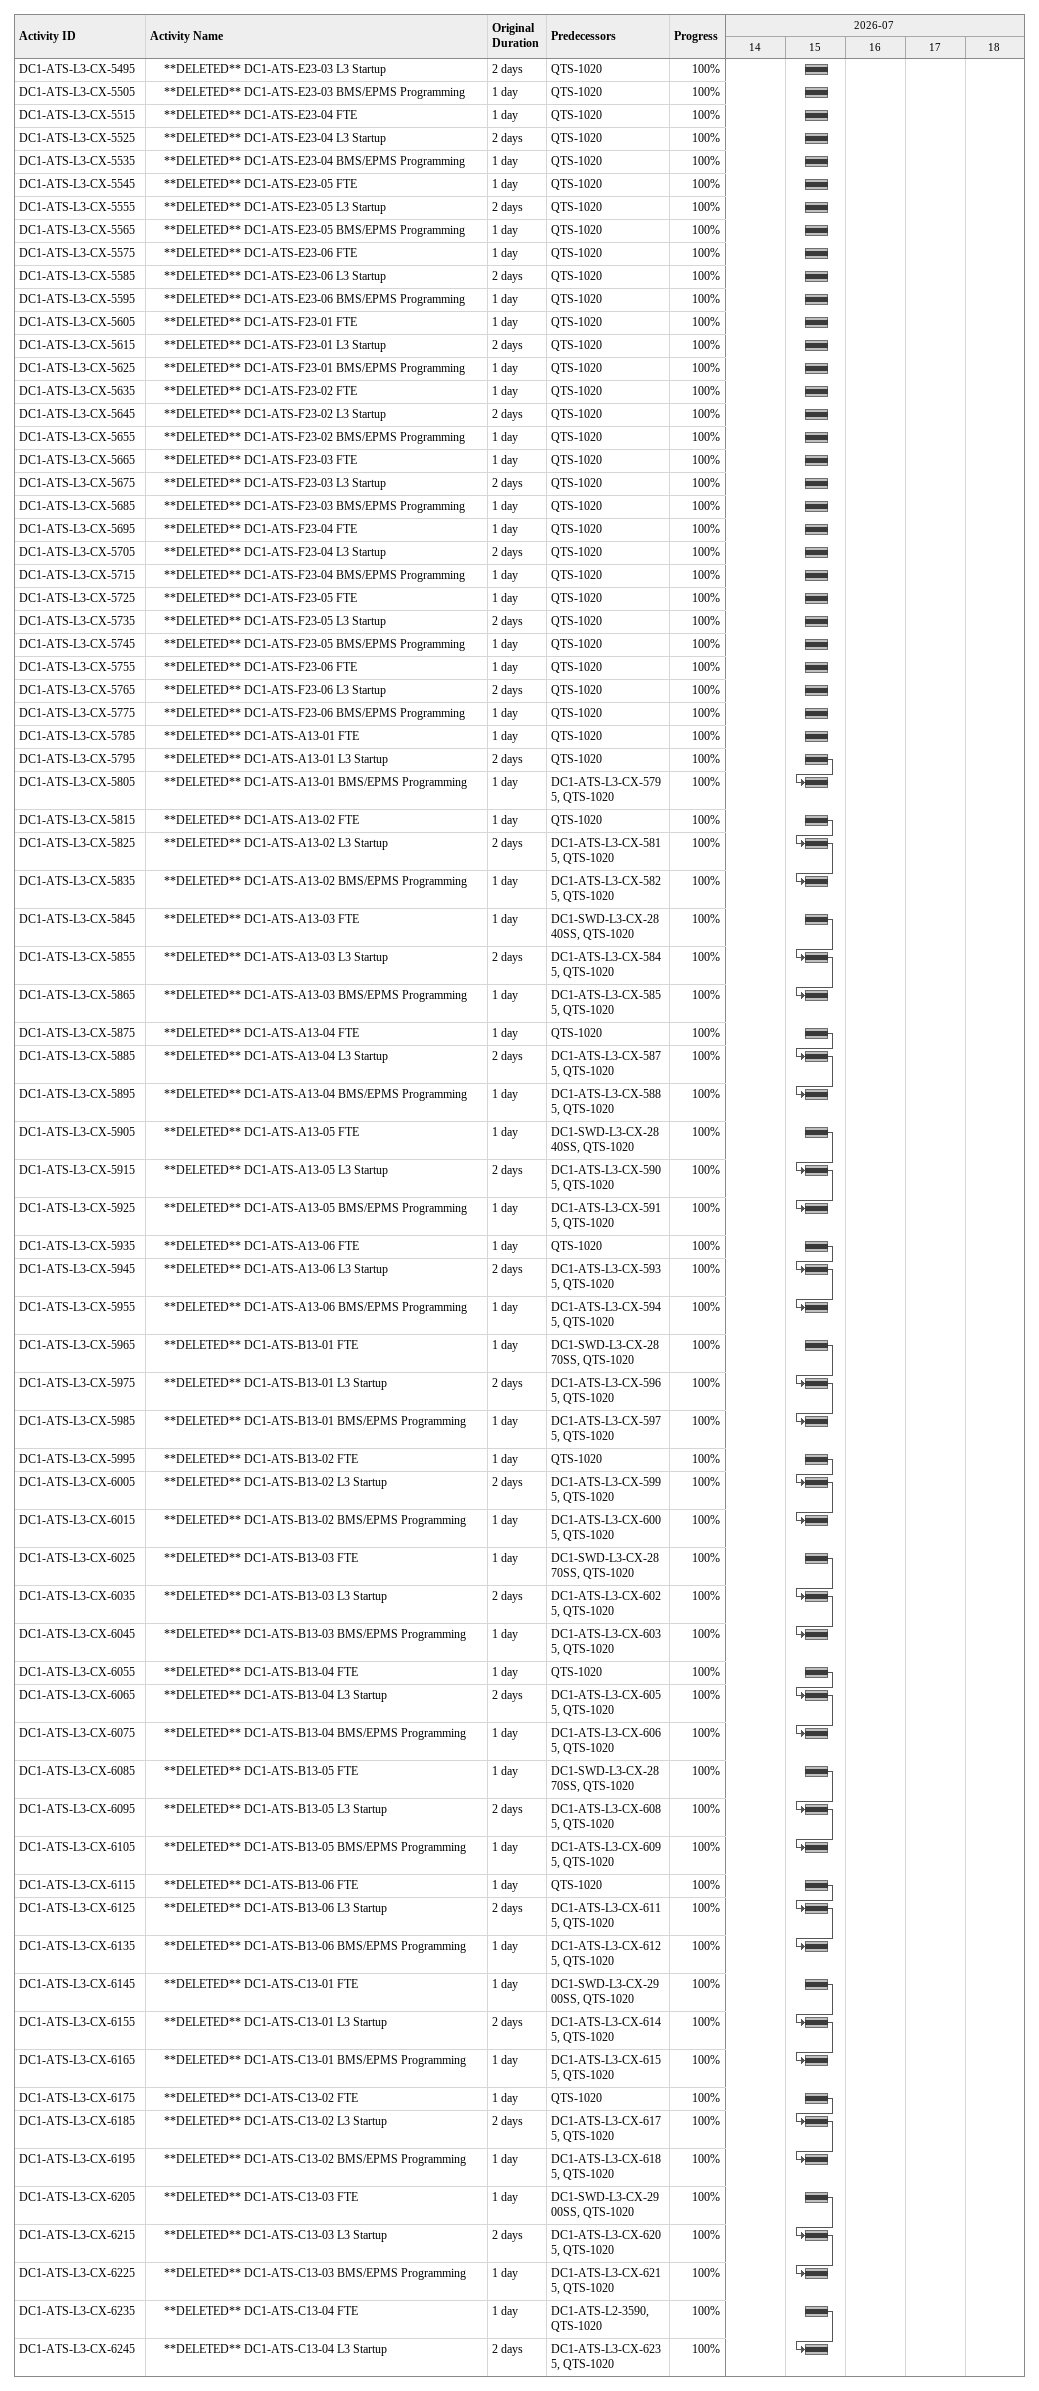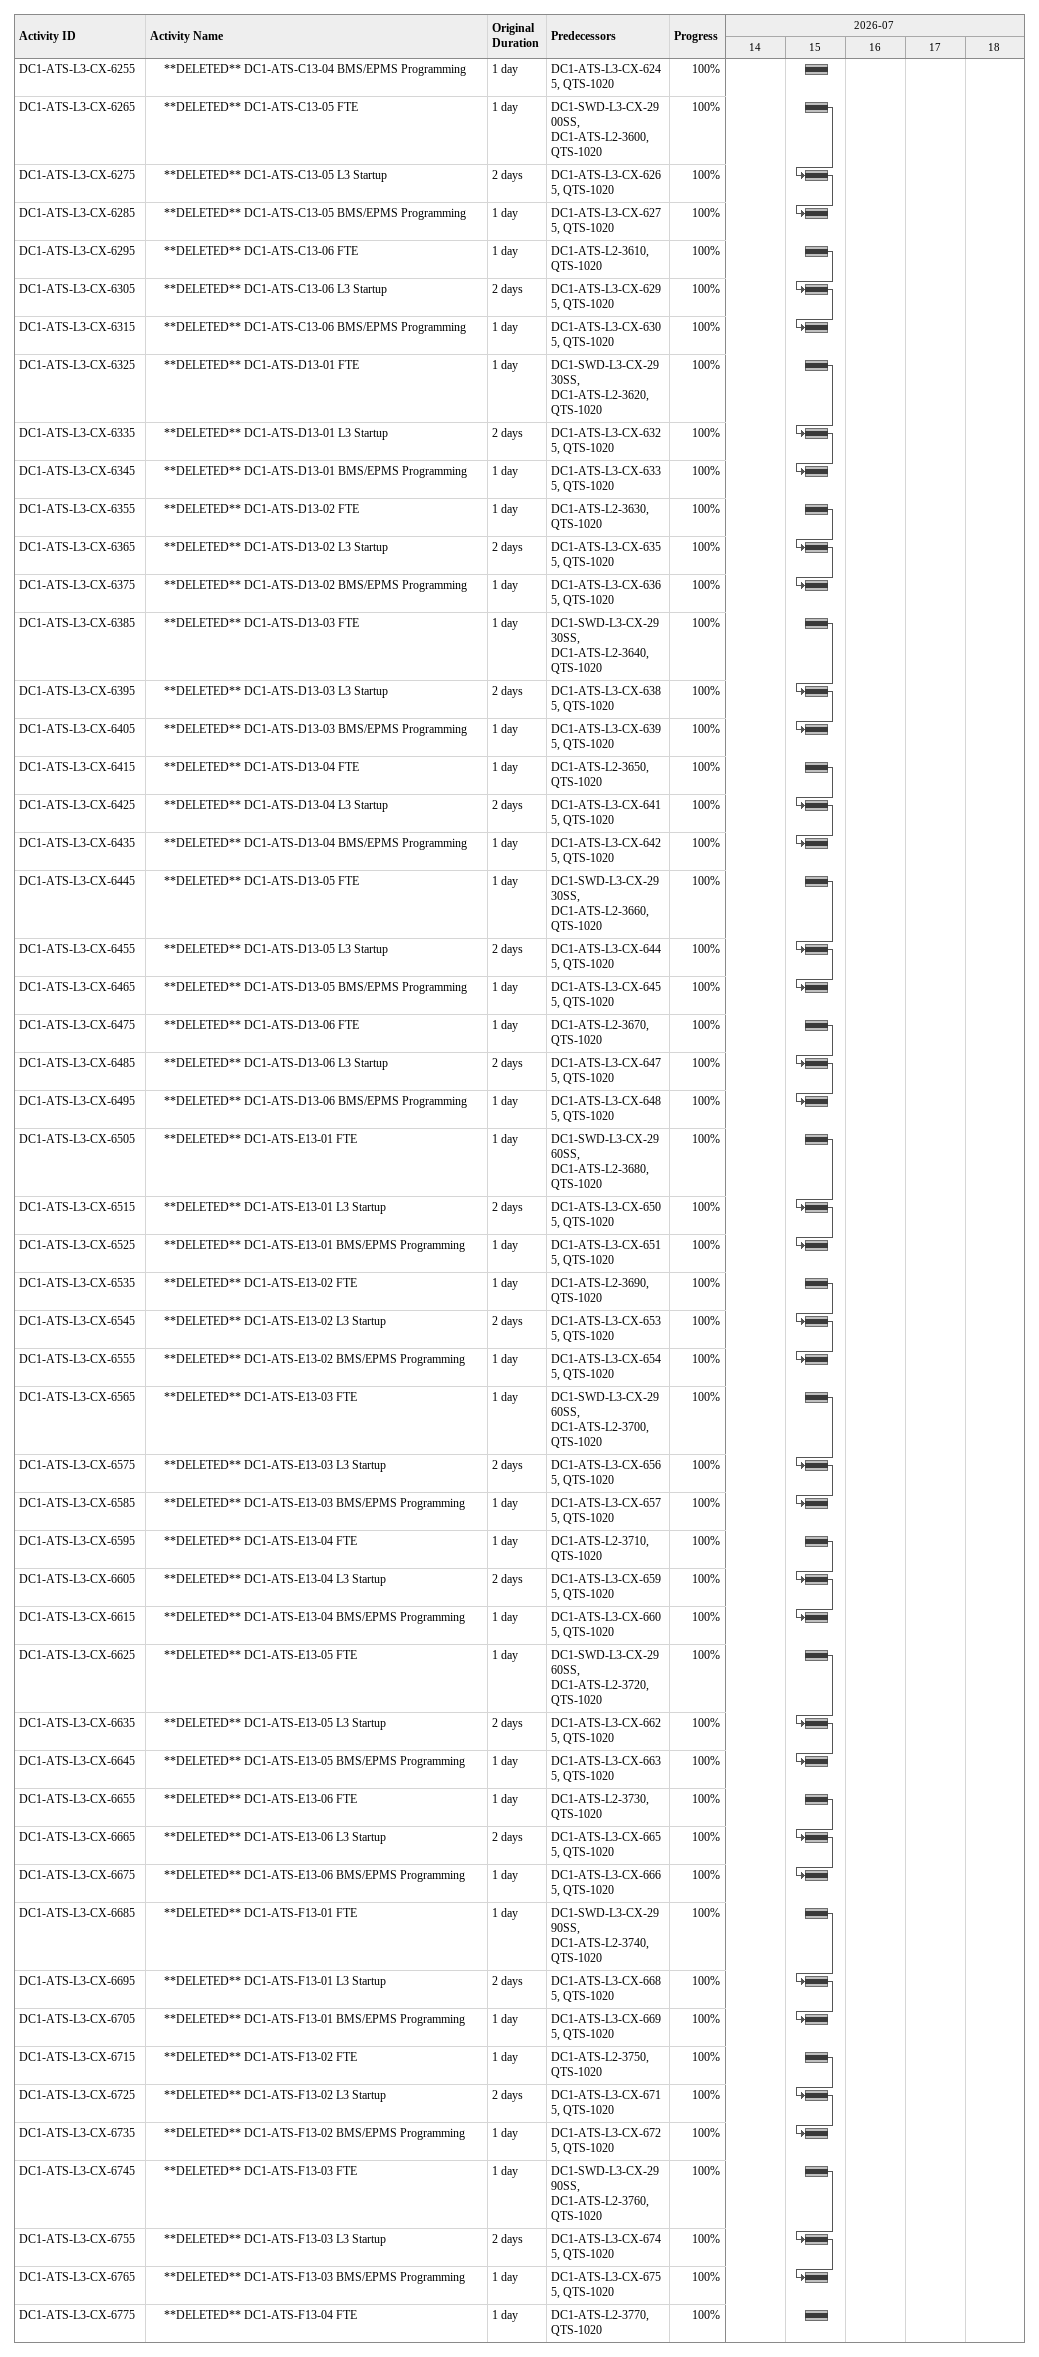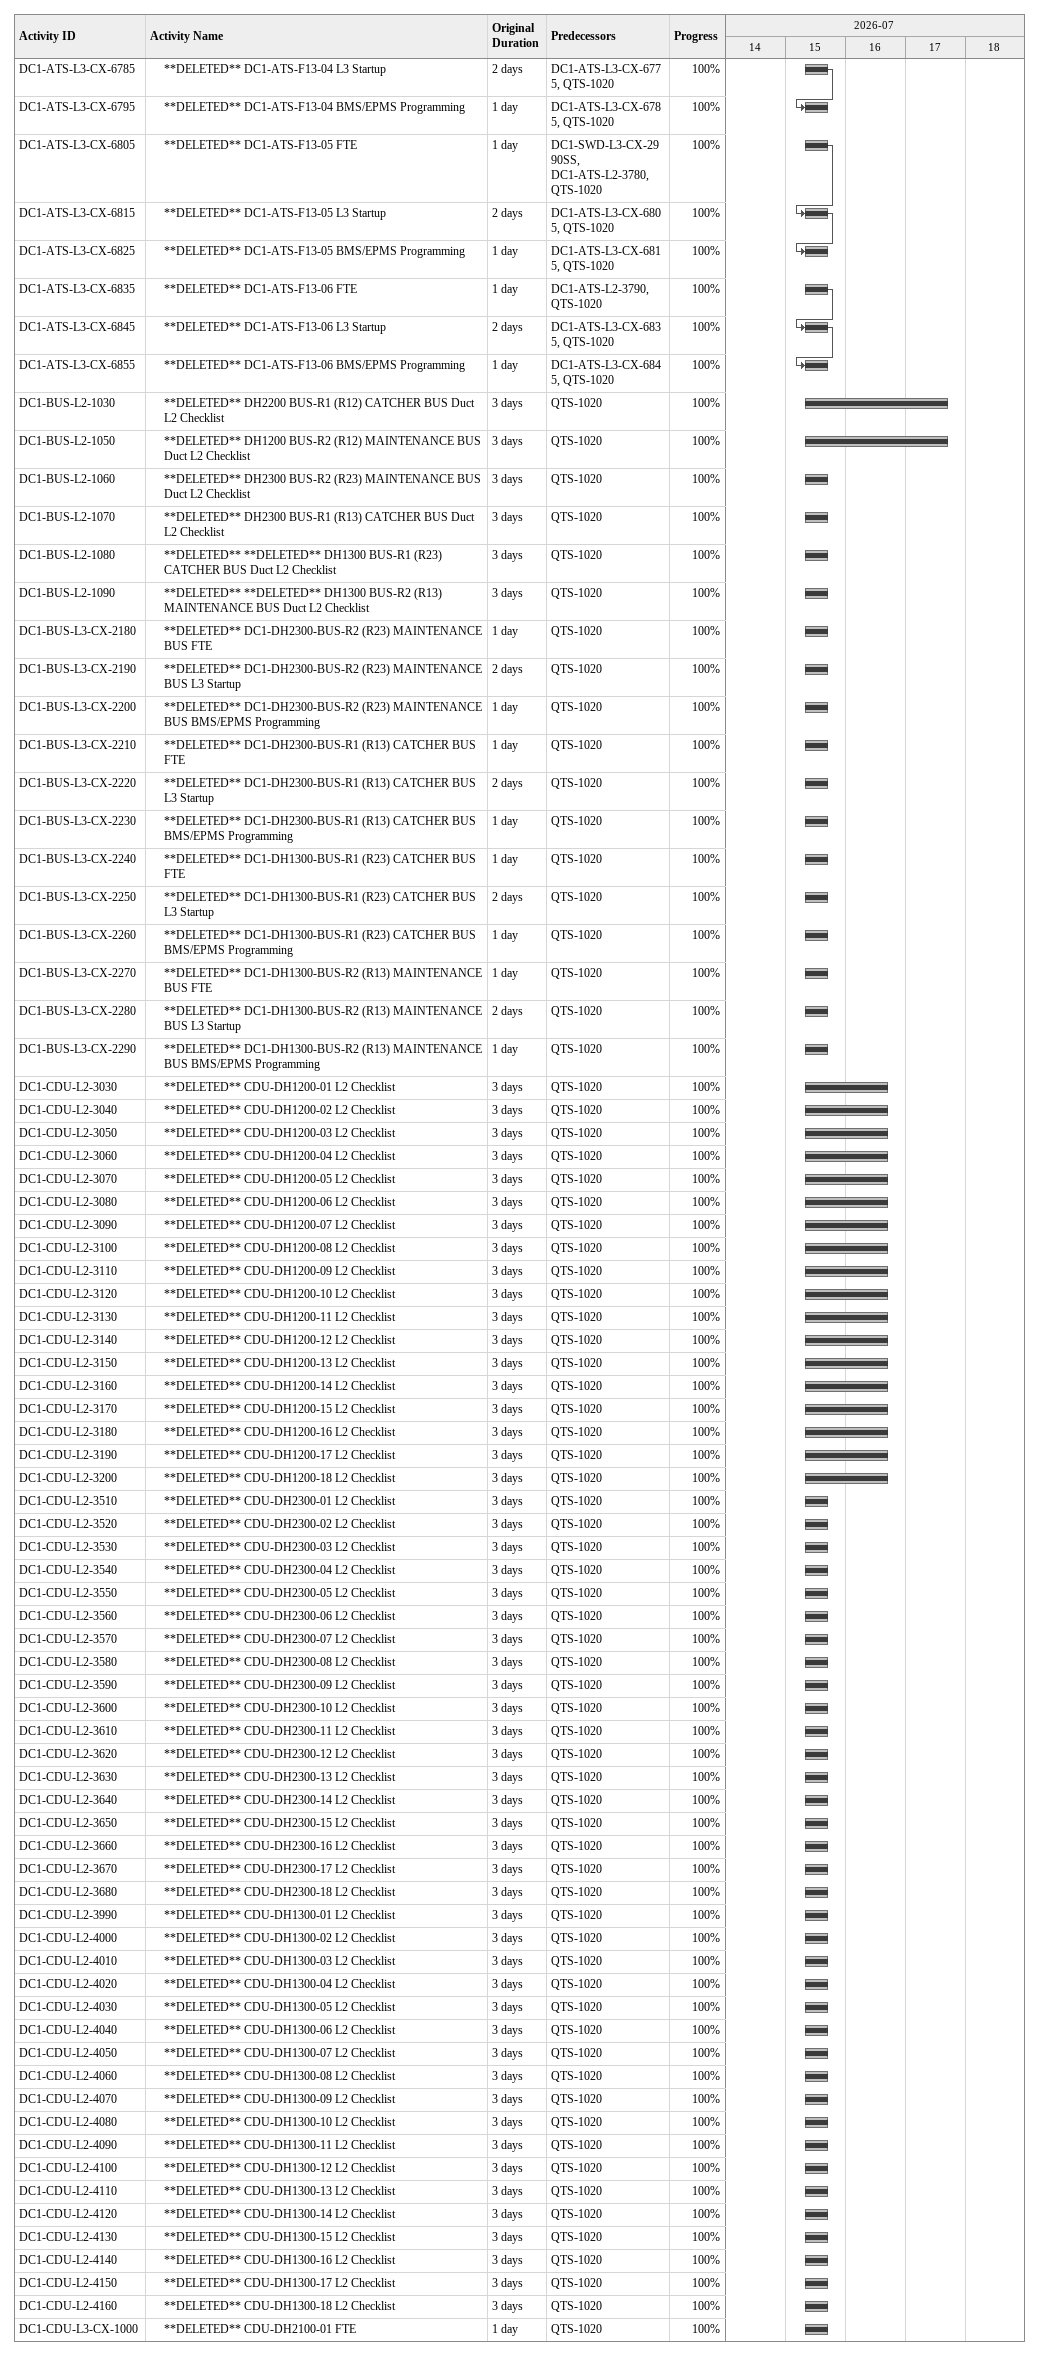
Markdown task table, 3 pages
| ID | Level | Task | Original duration | Start | Finish | Predecessors | % complete |
|---|---|---|---|---|---|---|---|
| DC1-ATS-L3-CX-5495 | 2 | **DELETED** DC1-ATS-E23-03 L3 Startup | 2d | 2026-07-15 | 2026-07-15 | QTS-1020 | 100 |
| DC1-ATS-L3-CX-5505 | 2 | **DELETED** DC1-ATS-E23-03 BMS/EPMS Programming | 1d | 2026-07-15 | 2026-07-15 | QTS-1020 | 100 |
| DC1-ATS-L3-CX-5515 | 2 | **DELETED** DC1-ATS-E23-04 FTE | 1d | 2026-07-15 | 2026-07-15 | QTS-1020 | 100 |
| DC1-ATS-L3-CX-5525 | 2 | **DELETED** DC1-ATS-E23-04 L3 Startup | 2d | 2026-07-15 | 2026-07-15 | QTS-1020 | 100 |
| DC1-ATS-L3-CX-5535 | 2 | **DELETED** DC1-ATS-E23-04 BMS/EPMS Programming | 1d | 2026-07-15 | 2026-07-15 | QTS-1020 | 100 |
| DC1-ATS-L3-CX-5545 | 2 | **DELETED** DC1-ATS-E23-05 FTE | 1d | 2026-07-15 | 2026-07-15 | QTS-1020 | 100 |
| DC1-ATS-L3-CX-5555 | 2 | **DELETED** DC1-ATS-E23-05 L3 Startup | 2d | 2026-07-15 | 2026-07-15 | QTS-1020 | 100 |
| DC1-ATS-L3-CX-5565 | 2 | **DELETED** DC1-ATS-E23-05 BMS/EPMS Programming | 1d | 2026-07-15 | 2026-07-15 | QTS-1020 | 100 |
| DC1-ATS-L3-CX-5575 | 2 | **DELETED** DC1-ATS-E23-06 FTE | 1d | 2026-07-15 | 2026-07-15 | QTS-1020 | 100 |
| DC1-ATS-L3-CX-5585 | 2 | **DELETED** DC1-ATS-E23-06 L3 Startup | 2d | 2026-07-15 | 2026-07-15 | QTS-1020 | 100 |
| DC1-ATS-L3-CX-5595 | 2 | **DELETED** DC1-ATS-E23-06 BMS/EPMS Programming | 1d | 2026-07-15 | 2026-07-15 | QTS-1020 | 100 |
| DC1-ATS-L3-CX-5605 | 2 | **DELETED** DC1-ATS-F23-01 FTE | 1d | 2026-07-15 | 2026-07-15 | QTS-1020 | 100 |
| DC1-ATS-L3-CX-5615 | 2 | **DELETED** DC1-ATS-F23-01 L3 Startup | 2d | 2026-07-15 | 2026-07-15 | QTS-1020 | 100 |
| DC1-ATS-L3-CX-5625 | 2 | **DELETED** DC1-ATS-F23-01 BMS/EPMS Programming | 1d | 2026-07-15 | 2026-07-15 | QTS-1020 | 100 |
| DC1-ATS-L3-CX-5635 | 2 | **DELETED** DC1-ATS-F23-02 FTE | 1d | 2026-07-15 | 2026-07-15 | QTS-1020 | 100 |
| DC1-ATS-L3-CX-5645 | 2 | **DELETED** DC1-ATS-F23-02 L3 Startup | 2d | 2026-07-15 | 2026-07-15 | QTS-1020 | 100 |
| DC1-ATS-L3-CX-5655 | 2 | **DELETED** DC1-ATS-F23-02 BMS/EPMS Programming | 1d | 2026-07-15 | 2026-07-15 | QTS-1020 | 100 |
| DC1-ATS-L3-CX-5665 | 2 | **DELETED** DC1-ATS-F23-03 FTE | 1d | 2026-07-15 | 2026-07-15 | QTS-1020 | 100 |
| DC1-ATS-L3-CX-5675 | 2 | **DELETED** DC1-ATS-F23-03 L3 Startup | 2d | 2026-07-15 | 2026-07-15 | QTS-1020 | 100 |
| DC1-ATS-L3-CX-5685 | 2 | **DELETED** DC1-ATS-F23-03 BMS/EPMS Programming | 1d | 2026-07-15 | 2026-07-15 | QTS-1020 | 100 |
| DC1-ATS-L3-CX-5695 | 2 | **DELETED** DC1-ATS-F23-04 FTE | 1d | 2026-07-15 | 2026-07-15 | QTS-1020 | 100 |
| DC1-ATS-L3-CX-5705 | 2 | **DELETED** DC1-ATS-F23-04 L3 Startup | 2d | 2026-07-15 | 2026-07-15 | QTS-1020 | 100 |
| DC1-ATS-L3-CX-5715 | 2 | **DELETED** DC1-ATS-F23-04 BMS/EPMS Programming | 1d | 2026-07-15 | 2026-07-15 | QTS-1020 | 100 |
| DC1-ATS-L3-CX-5725 | 2 | **DELETED** DC1-ATS-F23-05 FTE | 1d | 2026-07-15 | 2026-07-15 | QTS-1020 | 100 |
| DC1-ATS-L3-CX-5735 | 2 | **DELETED** DC1-ATS-F23-05 L3 Startup | 2d | 2026-07-15 | 2026-07-15 | QTS-1020 | 100 |
| DC1-ATS-L3-CX-5745 | 2 | **DELETED** DC1-ATS-F23-05 BMS/EPMS Programming | 1d | 2026-07-15 | 2026-07-15 | QTS-1020 | 100 |
| DC1-ATS-L3-CX-5755 | 2 | **DELETED** DC1-ATS-F23-06 FTE | 1d | 2026-07-15 | 2026-07-15 | QTS-1020 | 100 |
| DC1-ATS-L3-CX-5765 | 2 | **DELETED** DC1-ATS-F23-06 L3 Startup | 2d | 2026-07-15 | 2026-07-15 | QTS-1020 | 100 |
| DC1-ATS-L3-CX-5775 | 2 | **DELETED** DC1-ATS-F23-06 BMS/EPMS Programming | 1d | 2026-07-15 | 2026-07-15 | QTS-1020 | 100 |
| DC1-ATS-L3-CX-5785 | 2 | **DELETED** DC1-ATS-A13-01 FTE | 1d | 2026-07-15 | 2026-07-15 | QTS-1020 | 100 |
| DC1-ATS-L3-CX-5795 | 2 | **DELETED** DC1-ATS-A13-01 L3 Startup | 2d | 2026-07-15 | 2026-07-15 | QTS-1020 | 100 |
| DC1-ATS-L3-CX-5805 | 2 | **DELETED** DC1-ATS-A13-01 BMS/EPMS Programming | 1d | 2026-07-15 | 2026-07-15 | DC1-ATS-L3-CX-5795, QTS-1020 | 100 |
| DC1-ATS-L3-CX-5815 | 2 | **DELETED** DC1-ATS-A13-02 FTE | 1d | 2026-07-15 | 2026-07-15 | QTS-1020 | 100 |
| DC1-ATS-L3-CX-5825 | 2 | **DELETED** DC1-ATS-A13-02 L3 Startup | 2d | 2026-07-15 | 2026-07-15 | DC1-ATS-L3-CX-5815, QTS-1020 | 100 |
| DC1-ATS-L3-CX-5835 | 2 | **DELETED** DC1-ATS-A13-02 BMS/EPMS Programming | 1d | 2026-07-15 | 2026-07-15 | DC1-ATS-L3-CX-5825, QTS-1020 | 100 |
| DC1-ATS-L3-CX-5845 | 2 | **DELETED** DC1-ATS-A13-03 FTE | 1d | 2026-07-15 | 2026-07-15 | DC1-SWD-L3-CX-2840SS, QTS-1020 | 100 |
| DC1-ATS-L3-CX-5855 | 2 | **DELETED** DC1-ATS-A13-03 L3 Startup | 2d | 2026-07-15 | 2026-07-15 | DC1-ATS-L3-CX-5845, QTS-1020 | 100 |
| DC1-ATS-L3-CX-5865 | 2 | **DELETED** DC1-ATS-A13-03 BMS/EPMS Programming | 1d | 2026-07-15 | 2026-07-15 | DC1-ATS-L3-CX-5855, QTS-1020 | 100 |
| DC1-ATS-L3-CX-5875 | 2 | **DELETED** DC1-ATS-A13-04 FTE | 1d | 2026-07-15 | 2026-07-15 | QTS-1020 | 100 |
| DC1-ATS-L3-CX-5885 | 2 | **DELETED** DC1-ATS-A13-04 L3 Startup | 2d | 2026-07-15 | 2026-07-15 | DC1-ATS-L3-CX-5875, QTS-1020 | 100 |
| DC1-ATS-L3-CX-5895 | 2 | **DELETED** DC1-ATS-A13-04 BMS/EPMS Programming | 1d | 2026-07-15 | 2026-07-15 | DC1-ATS-L3-CX-5885, QTS-1020 | 100 |
| DC1-ATS-L3-CX-5905 | 2 | **DELETED** DC1-ATS-A13-05 FTE | 1d | 2026-07-15 | 2026-07-15 | DC1-SWD-L3-CX-2840SS, QTS-1020 | 100 |
| DC1-ATS-L3-CX-5915 | 2 | **DELETED** DC1-ATS-A13-05 L3 Startup | 2d | 2026-07-15 | 2026-07-15 | DC1-ATS-L3-CX-5905, QTS-1020 | 100 |
| DC1-ATS-L3-CX-5925 | 2 | **DELETED** DC1-ATS-A13-05 BMS/EPMS Programming | 1d | 2026-07-15 | 2026-07-15 | DC1-ATS-L3-CX-5915, QTS-1020 | 100 |
| DC1-ATS-L3-CX-5935 | 2 | **DELETED** DC1-ATS-A13-06 FTE | 1d | 2026-07-15 | 2026-07-15 | QTS-1020 | 100 |
| DC1-ATS-L3-CX-5945 | 2 | **DELETED** DC1-ATS-A13-06 L3 Startup | 2d | 2026-07-15 | 2026-07-15 | DC1-ATS-L3-CX-5935, QTS-1020 | 100 |
| DC1-ATS-L3-CX-5955 | 2 | **DELETED** DC1-ATS-A13-06 BMS/EPMS Programming | 1d | 2026-07-15 | 2026-07-15 | DC1-ATS-L3-CX-5945, QTS-1020 | 100 |
| DC1-ATS-L3-CX-5965 | 2 | **DELETED** DC1-ATS-B13-01 FTE | 1d | 2026-07-15 | 2026-07-15 | DC1-SWD-L3-CX-2870SS, QTS-1020 | 100 |
| DC1-ATS-L3-CX-5975 | 2 | **DELETED** DC1-ATS-B13-01 L3 Startup | 2d | 2026-07-15 | 2026-07-15 | DC1-ATS-L3-CX-5965, QTS-1020 | 100 |
| DC1-ATS-L3-CX-5985 | 2 | **DELETED** DC1-ATS-B13-01 BMS/EPMS Programming | 1d | 2026-07-15 | 2026-07-15 | DC1-ATS-L3-CX-5975, QTS-1020 | 100 |
| DC1-ATS-L3-CX-5995 | 2 | **DELETED** DC1-ATS-B13-02 FTE | 1d | 2026-07-15 | 2026-07-15 | QTS-1020 | 100 |
| DC1-ATS-L3-CX-6005 | 2 | **DELETED** DC1-ATS-B13-02 L3 Startup | 2d | 2026-07-15 | 2026-07-15 | DC1-ATS-L3-CX-5995, QTS-1020 | 100 |
| DC1-ATS-L3-CX-6015 | 2 | **DELETED** DC1-ATS-B13-02 BMS/EPMS Programming | 1d | 2026-07-15 | 2026-07-15 | DC1-ATS-L3-CX-6005, QTS-1020 | 100 |
| DC1-ATS-L3-CX-6025 | 2 | **DELETED** DC1-ATS-B13-03 FTE | 1d | 2026-07-15 | 2026-07-15 | DC1-SWD-L3-CX-2870SS, QTS-1020 | 100 |
| DC1-ATS-L3-CX-6035 | 2 | **DELETED** DC1-ATS-B13-03 L3 Startup | 2d | 2026-07-15 | 2026-07-15 | DC1-ATS-L3-CX-6025, QTS-1020 | 100 |
| DC1-ATS-L3-CX-6045 | 2 | **DELETED** DC1-ATS-B13-03 BMS/EPMS Programming | 1d | 2026-07-15 | 2026-07-15 | DC1-ATS-L3-CX-6035, QTS-1020 | 100 |
| DC1-ATS-L3-CX-6055 | 2 | **DELETED** DC1-ATS-B13-04 FTE | 1d | 2026-07-15 | 2026-07-15 | QTS-1020 | 100 |
| DC1-ATS-L3-CX-6065 | 2 | **DELETED** DC1-ATS-B13-04 L3 Startup | 2d | 2026-07-15 | 2026-07-15 | DC1-ATS-L3-CX-6055, QTS-1020 | 100 |
| DC1-ATS-L3-CX-6075 | 2 | **DELETED** DC1-ATS-B13-04 BMS/EPMS Programming | 1d | 2026-07-15 | 2026-07-15 | DC1-ATS-L3-CX-6065, QTS-1020 | 100 |
| DC1-ATS-L3-CX-6085 | 2 | **DELETED** DC1-ATS-B13-05 FTE | 1d | 2026-07-15 | 2026-07-15 | DC1-SWD-L3-CX-2870SS, QTS-1020 | 100 |
| DC1-ATS-L3-CX-6095 | 2 | **DELETED** DC1-ATS-B13-05 L3 Startup | 2d | 2026-07-15 | 2026-07-15 | DC1-ATS-L3-CX-6085, QTS-1020 | 100 |
| DC1-ATS-L3-CX-6105 | 2 | **DELETED** DC1-ATS-B13-05 BMS/EPMS Programming | 1d | 2026-07-15 | 2026-07-15 | DC1-ATS-L3-CX-6095, QTS-1020 | 100 |
| DC1-ATS-L3-CX-6115 | 2 | **DELETED** DC1-ATS-B13-06 FTE | 1d | 2026-07-15 | 2026-07-15 | QTS-1020 | 100 |
| DC1-ATS-L3-CX-6125 | 2 | **DELETED** DC1-ATS-B13-06 L3 Startup | 2d | 2026-07-15 | 2026-07-15 | DC1-ATS-L3-CX-6115, QTS-1020 | 100 |
| DC1-ATS-L3-CX-6135 | 2 | **DELETED** DC1-ATS-B13-06 BMS/EPMS Programming | 1d | 2026-07-15 | 2026-07-15 | DC1-ATS-L3-CX-6125, QTS-1020 | 100 |
| DC1-ATS-L3-CX-6145 | 2 | **DELETED** DC1-ATS-C13-01 FTE | 1d | 2026-07-15 | 2026-07-15 | DC1-SWD-L3-CX-2900SS, QTS-1020 | 100 |
| DC1-ATS-L3-CX-6155 | 2 | **DELETED** DC1-ATS-C13-01 L3 Startup | 2d | 2026-07-15 | 2026-07-15 | DC1-ATS-L3-CX-6145, QTS-1020 | 100 |
| DC1-ATS-L3-CX-6165 | 2 | **DELETED** DC1-ATS-C13-01 BMS/EPMS Programming | 1d | 2026-07-15 | 2026-07-15 | DC1-ATS-L3-CX-6155, QTS-1020 | 100 |
| DC1-ATS-L3-CX-6175 | 2 | **DELETED** DC1-ATS-C13-02 FTE | 1d | 2026-07-15 | 2026-07-15 | QTS-1020 | 100 |
| DC1-ATS-L3-CX-6185 | 2 | **DELETED** DC1-ATS-C13-02 L3 Startup | 2d | 2026-07-15 | 2026-07-15 | DC1-ATS-L3-CX-6175, QTS-1020 | 100 |
| DC1-ATS-L3-CX-6195 | 2 | **DELETED** DC1-ATS-C13-02 BMS/EPMS Programming | 1d | 2026-07-15 | 2026-07-15 | DC1-ATS-L3-CX-6185, QTS-1020 | 100 |
| DC1-ATS-L3-CX-6205 | 2 | **DELETED** DC1-ATS-C13-03 FTE | 1d | 2026-07-15 | 2026-07-15 | DC1-SWD-L3-CX-2900SS, QTS-1020 | 100 |
| DC1-ATS-L3-CX-6215 | 2 | **DELETED** DC1-ATS-C13-03 L3 Startup | 2d | 2026-07-15 | 2026-07-15 | DC1-ATS-L3-CX-6205, QTS-1020 | 100 |
| DC1-ATS-L3-CX-6225 | 2 | **DELETED** DC1-ATS-C13-03 BMS/EPMS Programming | 1d | 2026-07-15 | 2026-07-15 | DC1-ATS-L3-CX-6215, QTS-1020 | 100 |
| DC1-ATS-L3-CX-6235 | 2 | **DELETED** DC1-ATS-C13-04 FTE | 1d | 2026-07-15 | 2026-07-15 | DC1-ATS-L2-3590, QTS-1020 | 100 |
| DC1-ATS-L3-CX-6245 | 2 | **DELETED** DC1-ATS-C13-04 L3 Startup | 2d | 2026-07-15 | 2026-07-15 | DC1-ATS-L3-CX-6235, QTS-1020 | 100 |
| DC1-ATS-L3-CX-6255 | 2 | **DELETED** DC1-ATS-C13-04 BMS/EPMS Programming | 1d | 2026-07-15 | 2026-07-15 | DC1-ATS-L3-CX-6245, QTS-1020 | 100 |
| DC1-ATS-L3-CX-6265 | 2 | **DELETED** DC1-ATS-C13-05 FTE | 1d | 2026-07-15 | 2026-07-15 | DC1-SWD-L3-CX-2900SS, DC1-ATS-L2-3600, QTS-1020 | 100 |
| DC1-ATS-L3-CX-6275 | 2 | **DELETED** DC1-ATS-C13-05 L3 Startup | 2d | 2026-07-15 | 2026-07-15 | DC1-ATS-L3-CX-6265, QTS-1020 | 100 |
| DC1-ATS-L3-CX-6285 | 2 | **DELETED** DC1-ATS-C13-05 BMS/EPMS Programming | 1d | 2026-07-15 | 2026-07-15 | DC1-ATS-L3-CX-6275, QTS-1020 | 100 |
| DC1-ATS-L3-CX-6295 | 2 | **DELETED** DC1-ATS-C13-06 FTE | 1d | 2026-07-15 | 2026-07-15 | DC1-ATS-L2-3610, QTS-1020 | 100 |
| DC1-ATS-L3-CX-6305 | 2 | **DELETED** DC1-ATS-C13-06 L3 Startup | 2d | 2026-07-15 | 2026-07-15 | DC1-ATS-L3-CX-6295, QTS-1020 | 100 |
| DC1-ATS-L3-CX-6315 | 2 | **DELETED** DC1-ATS-C13-06 BMS/EPMS Programming | 1d | 2026-07-15 | 2026-07-15 | DC1-ATS-L3-CX-6305, QTS-1020 | 100 |
| DC1-ATS-L3-CX-6325 | 2 | **DELETED** DC1-ATS-D13-01 FTE | 1d | 2026-07-15 | 2026-07-15 | DC1-SWD-L3-CX-2930SS, DC1-ATS-L2-3620, QTS-1020 | 100 |
| DC1-ATS-L3-CX-6335 | 2 | **DELETED** DC1-ATS-D13-01 L3 Startup | 2d | 2026-07-15 | 2026-07-15 | DC1-ATS-L3-CX-6325, QTS-1020 | 100 |
| DC1-ATS-L3-CX-6345 | 2 | **DELETED** DC1-ATS-D13-01 BMS/EPMS Programming | 1d | 2026-07-15 | 2026-07-15 | DC1-ATS-L3-CX-6335, QTS-1020 | 100 |
| DC1-ATS-L3-CX-6355 | 2 | **DELETED** DC1-ATS-D13-02 FTE | 1d | 2026-07-15 | 2026-07-15 | DC1-ATS-L2-3630, QTS-1020 | 100 |
| DC1-ATS-L3-CX-6365 | 2 | **DELETED** DC1-ATS-D13-02 L3 Startup | 2d | 2026-07-15 | 2026-07-15 | DC1-ATS-L3-CX-6355, QTS-1020 | 100 |
| DC1-ATS-L3-CX-6375 | 2 | **DELETED** DC1-ATS-D13-02 BMS/EPMS Programming | 1d | 2026-07-15 | 2026-07-15 | DC1-ATS-L3-CX-6365, QTS-1020 | 100 |
| DC1-ATS-L3-CX-6385 | 2 | **DELETED** DC1-ATS-D13-03 FTE | 1d | 2026-07-15 | 2026-07-15 | DC1-SWD-L3-CX-2930SS, DC1-ATS-L2-3640, QTS-1020 | 100 |
| DC1-ATS-L3-CX-6395 | 2 | **DELETED** DC1-ATS-D13-03 L3 Startup | 2d | 2026-07-15 | 2026-07-15 | DC1-ATS-L3-CX-6385, QTS-1020 | 100 |
| DC1-ATS-L3-CX-6405 | 2 | **DELETED** DC1-ATS-D13-03 BMS/EPMS Programming | 1d | 2026-07-15 | 2026-07-15 | DC1-ATS-L3-CX-6395, QTS-1020 | 100 |
| DC1-ATS-L3-CX-6415 | 2 | **DELETED** DC1-ATS-D13-04 FTE | 1d | 2026-07-15 | 2026-07-15 | DC1-ATS-L2-3650, QTS-1020 | 100 |
| DC1-ATS-L3-CX-6425 | 2 | **DELETED** DC1-ATS-D13-04 L3 Startup | 2d | 2026-07-15 | 2026-07-15 | DC1-ATS-L3-CX-6415, QTS-1020 | 100 |
| DC1-ATS-L3-CX-6435 | 2 | **DELETED** DC1-ATS-D13-04 BMS/EPMS Programming | 1d | 2026-07-15 | 2026-07-15 | DC1-ATS-L3-CX-6425, QTS-1020 | 100 |
| DC1-ATS-L3-CX-6445 | 2 | **DELETED** DC1-ATS-D13-05 FTE | 1d | 2026-07-15 | 2026-07-15 | DC1-SWD-L3-CX-2930SS, DC1-ATS-L2-3660, QTS-1020 | 100 |
| DC1-ATS-L3-CX-6455 | 2 | **DELETED** DC1-ATS-D13-05 L3 Startup | 2d | 2026-07-15 | 2026-07-15 | DC1-ATS-L3-CX-6445, QTS-1020 | 100 |
| DC1-ATS-L3-CX-6465 | 2 | **DELETED** DC1-ATS-D13-05 BMS/EPMS Programming | 1d | 2026-07-15 | 2026-07-15 | DC1-ATS-L3-CX-6455, QTS-1020 | 100 |
| DC1-ATS-L3-CX-6475 | 2 | **DELETED** DC1-ATS-D13-06 FTE | 1d | 2026-07-15 | 2026-07-15 | DC1-ATS-L2-3670, QTS-1020 | 100 |
| DC1-ATS-L3-CX-6485 | 2 | **DELETED** DC1-ATS-D13-06 L3 Startup | 2d | 2026-07-15 | 2026-07-15 | DC1-ATS-L3-CX-6475, QTS-1020 | 100 |
| DC1-ATS-L3-CX-6495 | 2 | **DELETED** DC1-ATS-D13-06 BMS/EPMS Programming | 1d | 2026-07-15 | 2026-07-15 | DC1-ATS-L3-CX-6485, QTS-1020 | 100 |
| DC1-ATS-L3-CX-6505 | 2 | **DELETED** DC1-ATS-E13-01 FTE | 1d | 2026-07-15 | 2026-07-15 | DC1-SWD-L3-CX-2960SS, DC1-ATS-L2-3680, QTS-1020 | 100 |
| DC1-ATS-L3-CX-6515 | 2 | **DELETED** DC1-ATS-E13-01 L3 Startup | 2d | 2026-07-15 | 2026-07-15 | DC1-ATS-L3-CX-6505, QTS-1020 | 100 |
| DC1-ATS-L3-CX-6525 | 2 | **DELETED** DC1-ATS-E13-01 BMS/EPMS Programming | 1d | 2026-07-15 | 2026-07-15 | DC1-ATS-L3-CX-6515, QTS-1020 | 100 |
| DC1-ATS-L3-CX-6535 | 2 | **DELETED** DC1-ATS-E13-02 FTE | 1d | 2026-07-15 | 2026-07-15 | DC1-ATS-L2-3690, QTS-1020 | 100 |
| DC1-ATS-L3-CX-6545 | 2 | **DELETED** DC1-ATS-E13-02 L3 Startup | 2d | 2026-07-15 | 2026-07-15 | DC1-ATS-L3-CX-6535, QTS-1020 | 100 |
| DC1-ATS-L3-CX-6555 | 2 | **DELETED** DC1-ATS-E13-02 BMS/EPMS Programming | 1d | 2026-07-15 | 2026-07-15 | DC1-ATS-L3-CX-6545, QTS-1020 | 100 |
| DC1-ATS-L3-CX-6565 | 2 | **DELETED** DC1-ATS-E13-03 FTE | 1d | 2026-07-15 | 2026-07-15 | DC1-SWD-L3-CX-2960SS, DC1-ATS-L2-3700, QTS-1020 | 100 |
| DC1-ATS-L3-CX-6575 | 2 | **DELETED** DC1-ATS-E13-03 L3 Startup | 2d | 2026-07-15 | 2026-07-15 | DC1-ATS-L3-CX-6565, QTS-1020 | 100 |
| DC1-ATS-L3-CX-6585 | 2 | **DELETED** DC1-ATS-E13-03 BMS/EPMS Programming | 1d | 2026-07-15 | 2026-07-15 | DC1-ATS-L3-CX-6575, QTS-1020 | 100 |
| DC1-ATS-L3-CX-6595 | 2 | **DELETED** DC1-ATS-E13-04 FTE | 1d | 2026-07-15 | 2026-07-15 | DC1-ATS-L2-3710, QTS-1020 | 100 |
| DC1-ATS-L3-CX-6605 | 2 | **DELETED** DC1-ATS-E13-04 L3 Startup | 2d | 2026-07-15 | 2026-07-15 | DC1-ATS-L3-CX-6595, QTS-1020 | 100 |
| DC1-ATS-L3-CX-6615 | 2 | **DELETED** DC1-ATS-E13-04 BMS/EPMS Programming | 1d | 2026-07-15 | 2026-07-15 | DC1-ATS-L3-CX-6605, QTS-1020 | 100 |
| DC1-ATS-L3-CX-6625 | 2 | **DELETED** DC1-ATS-E13-05 FTE | 1d | 2026-07-15 | 2026-07-15 | DC1-SWD-L3-CX-2960SS, DC1-ATS-L2-3720, QTS-1020 | 100 |
| DC1-ATS-L3-CX-6635 | 2 | **DELETED** DC1-ATS-E13-05 L3 Startup | 2d | 2026-07-15 | 2026-07-15 | DC1-ATS-L3-CX-6625, QTS-1020 | 100 |
| DC1-ATS-L3-CX-6645 | 2 | **DELETED** DC1-ATS-E13-05 BMS/EPMS Programming | 1d | 2026-07-15 | 2026-07-15 | DC1-ATS-L3-CX-6635, QTS-1020 | 100 |
| DC1-ATS-L3-CX-6655 | 2 | **DELETED** DC1-ATS-E13-06 FTE | 1d | 2026-07-15 | 2026-07-15 | DC1-ATS-L2-3730, QTS-1020 | 100 |
| DC1-ATS-L3-CX-6665 | 2 | **DELETED** DC1-ATS-E13-06 L3 Startup | 2d | 2026-07-15 | 2026-07-15 | DC1-ATS-L3-CX-6655, QTS-1020 | 100 |
| DC1-ATS-L3-CX-6675 | 2 | **DELETED** DC1-ATS-E13-06 BMS/EPMS Programming | 1d | 2026-07-15 | 2026-07-15 | DC1-ATS-L3-CX-6665, QTS-1020 | 100 |
| DC1-ATS-L3-CX-6685 | 2 | **DELETED** DC1-ATS-F13-01 FTE | 1d | 2026-07-15 | 2026-07-15 | DC1-SWD-L3-CX-2990SS, DC1-ATS-L2-3740, QTS-1020 | 100 |
| DC1-ATS-L3-CX-6695 | 2 | **DELETED** DC1-ATS-F13-01 L3 Startup | 2d | 2026-07-15 | 2026-07-15 | DC1-ATS-L3-CX-6685, QTS-1020 | 100 |
| DC1-ATS-L3-CX-6705 | 2 | **DELETED** DC1-ATS-F13-01 BMS/EPMS Programming | 1d | 2026-07-15 | 2026-07-15 | DC1-ATS-L3-CX-6695, QTS-1020 | 100 |
| DC1-ATS-L3-CX-6715 | 2 | **DELETED** DC1-ATS-F13-02 FTE | 1d | 2026-07-15 | 2026-07-15 | DC1-ATS-L2-3750, QTS-1020 | 100 |
| DC1-ATS-L3-CX-6725 | 2 | **DELETED** DC1-ATS-F13-02 L3 Startup | 2d | 2026-07-15 | 2026-07-15 | DC1-ATS-L3-CX-6715, QTS-1020 | 100 |
| DC1-ATS-L3-CX-6735 | 2 | **DELETED** DC1-ATS-F13-02 BMS/EPMS Programming | 1d | 2026-07-15 | 2026-07-15 | DC1-ATS-L3-CX-6725, QTS-1020 | 100 |
| DC1-ATS-L3-CX-6745 | 2 | **DELETED** DC1-ATS-F13-03 FTE | 1d | 2026-07-15 | 2026-07-15 | DC1-SWD-L3-CX-2990SS, DC1-ATS-L2-3760, QTS-1020 | 100 |
| DC1-ATS-L3-CX-6755 | 2 | **DELETED** DC1-ATS-F13-03 L3 Startup | 2d | 2026-07-15 | 2026-07-15 | DC1-ATS-L3-CX-6745, QTS-1020 | 100 |
| DC1-ATS-L3-CX-6765 | 2 | **DELETED** DC1-ATS-F13-03 BMS/EPMS Programming | 1d | 2026-07-15 | 2026-07-15 | DC1-ATS-L3-CX-6755, QTS-1020 | 100 |
| DC1-ATS-L3-CX-6775 | 2 | **DELETED** DC1-ATS-F13-04 FTE | 1d | 2026-07-15 | 2026-07-15 | DC1-ATS-L2-3770, QTS-1020 | 100 |
| DC1-ATS-L3-CX-6785 | 2 | **DELETED** DC1-ATS-F13-04 L3 Startup | 2d | 2026-07-15 | 2026-07-15 | DC1-ATS-L3-CX-6775, QTS-1020 | 100 |
| DC1-ATS-L3-CX-6795 | 2 | **DELETED** DC1-ATS-F13-04 BMS/EPMS Programming | 1d | 2026-07-15 | 2026-07-15 | DC1-ATS-L3-CX-6785, QTS-1020 | 100 |
| DC1-ATS-L3-CX-6805 | 2 | **DELETED** DC1-ATS-F13-05 FTE | 1d | 2026-07-15 | 2026-07-15 | DC1-SWD-L3-CX-2990SS, DC1-ATS-L2-3780, QTS-1020 | 100 |
| DC1-ATS-L3-CX-6815 | 2 | **DELETED** DC1-ATS-F13-05 L3 Startup | 2d | 2026-07-15 | 2026-07-15 | DC1-ATS-L3-CX-6805, QTS-1020 | 100 |
| DC1-ATS-L3-CX-6825 | 2 | **DELETED** DC1-ATS-F13-05 BMS/EPMS Programming | 1d | 2026-07-15 | 2026-07-15 | DC1-ATS-L3-CX-6815, QTS-1020 | 100 |
| DC1-ATS-L3-CX-6835 | 2 | **DELETED** DC1-ATS-F13-06 FTE | 1d | 2026-07-15 | 2026-07-15 | DC1-ATS-L2-3790, QTS-1020 | 100 |
| DC1-ATS-L3-CX-6845 | 2 | **DELETED** DC1-ATS-F13-06 L3 Startup | 2d | 2026-07-15 | 2026-07-15 | DC1-ATS-L3-CX-6835, QTS-1020 | 100 |
| DC1-ATS-L3-CX-6855 | 2 | **DELETED** DC1-ATS-F13-06 BMS/EPMS Programming | 1d | 2026-07-15 | 2026-07-15 | DC1-ATS-L3-CX-6845, QTS-1020 | 100 |
| DC1-BUS-L2-1030 | 2 | **DELETED** DH2200 BUS-R1 (R12) CATCHER BUS Duct L2 Checklist | 3d | 2026-07-15 | 2026-07-17 | QTS-1020 | 100 |
| DC1-BUS-L2-1050 | 2 | **DELETED** DH1200 BUS-R2 (R12) MAINTENANCE BUS Duct L2 Checklist | 3d | 2026-07-15 | 2026-07-17 | QTS-1020 | 100 |
| DC1-BUS-L2-1060 | 2 | **DELETED** DH2300 BUS-R2 (R23) MAINTENANCE BUS Duct L2 Checklist | 3d | 2026-07-15 | 2026-07-15 | QTS-1020 | 100 |
| DC1-BUS-L2-1070 | 2 | **DELETED** DH2300 BUS-R1 (R13) CATCHER BUS Duct L2 Checklist | 3d | 2026-07-15 | 2026-07-15 | QTS-1020 | 100 |
| DC1-BUS-L2-1080 | 2 | **DELETED** **DELETED** DH1300 BUS-R1 (R23) CATCHER BUS Duct L2 Checklist | 3d | 2026-07-15 | 2026-07-15 | QTS-1020 | 100 |
| DC1-BUS-L2-1090 | 2 | **DELETED** **DELETED** DH1300 BUS-R2 (R13) MAINTENANCE BUS Duct L2 Checklist | 3d | 2026-07-15 | 2026-07-15 | QTS-1020 | 100 |
| DC1-BUS-L3-CX-2180 | 2 | **DELETED** DC1-DH2300-BUS-R2 (R23) MAINTENANCE BUS FTE | 1d | 2026-07-15 | 2026-07-15 | QTS-1020 | 100 |
| DC1-BUS-L3-CX-2190 | 2 | **DELETED** DC1-DH2300-BUS-R2 (R23) MAINTENANCE BUS L3 Startup | 2d | 2026-07-15 | 2026-07-15 | QTS-1020 | 100 |
| DC1-BUS-L3-CX-2200 | 2 | **DELETED** DC1-DH2300-BUS-R2 (R23) MAINTENANCE BUS BMS/EPMS Programming | 1d | 2026-07-15 | 2026-07-15 | QTS-1020 | 100 |
| DC1-BUS-L3-CX-2210 | 2 | **DELETED** DC1-DH2300-BUS-R1 (R13) CATCHER BUS FTE | 1d | 2026-07-15 | 2026-07-15 | QTS-1020 | 100 |
| DC1-BUS-L3-CX-2220 | 2 | **DELETED** DC1-DH2300-BUS-R1 (R13) CATCHER BUS L3 Startup | 2d | 2026-07-15 | 2026-07-15 | QTS-1020 | 100 |
| DC1-BUS-L3-CX-2230 | 2 | **DELETED** DC1-DH2300-BUS-R1 (R13) CATCHER BUS BMS/EPMS Programming | 1d | 2026-07-15 | 2026-07-15 | QTS-1020 | 100 |
| DC1-BUS-L3-CX-2240 | 2 | **DELETED** DC1-DH1300-BUS-R1 (R23) CATCHER BUS FTE | 1d | 2026-07-15 | 2026-07-15 | QTS-1020 | 100 |
| DC1-BUS-L3-CX-2250 | 2 | **DELETED** DC1-DH1300-BUS-R1 (R23) CATCHER BUS L3 Startup | 2d | 2026-07-15 | 2026-07-15 | QTS-1020 | 100 |
| DC1-BUS-L3-CX-2260 | 2 | **DELETED** DC1-DH1300-BUS-R1 (R23) CATCHER BUS BMS/EPMS Programming | 1d | 2026-07-15 | 2026-07-15 | QTS-1020 | 100 |
| DC1-BUS-L3-CX-2270 | 2 | **DELETED** DC1-DH1300-BUS-R2 (R13) MAINTENANCE BUS FTE | 1d | 2026-07-15 | 2026-07-15 | QTS-1020 | 100 |
| DC1-BUS-L3-CX-2280 | 2 | **DELETED** DC1-DH1300-BUS-R2 (R13) MAINTENANCE BUS L3 Startup | 2d | 2026-07-15 | 2026-07-15 | QTS-1020 | 100 |
| DC1-BUS-L3-CX-2290 | 2 | **DELETED** DC1-DH1300-BUS-R2 (R13) MAINTENANCE BUS BMS/EPMS Programming | 1d | 2026-07-15 | 2026-07-15 | QTS-1020 | 100 |
| DC1-CDU-L2-3030 | 2 | **DELETED** CDU-DH1200-01 L2 Checklist | 3d | 2026-07-15 | 2026-07-16 | QTS-1020 | 100 |
| DC1-CDU-L2-3040 | 2 | **DELETED** CDU-DH1200-02 L2 Checklist | 3d | 2026-07-15 | 2026-07-16 | QTS-1020 | 100 |
| DC1-CDU-L2-3050 | 2 | **DELETED** CDU-DH1200-03 L2 Checklist | 3d | 2026-07-15 | 2026-07-16 | QTS-1020 | 100 |
| DC1-CDU-L2-3060 | 2 | **DELETED** CDU-DH1200-04 L2 Checklist | 3d | 2026-07-15 | 2026-07-16 | QTS-1020 | 100 |
| DC1-CDU-L2-3070 | 2 | **DELETED** CDU-DH1200-05 L2 Checklist | 3d | 2026-07-15 | 2026-07-16 | QTS-1020 | 100 |
| DC1-CDU-L2-3080 | 2 | **DELETED** CDU-DH1200-06 L2 Checklist | 3d | 2026-07-15 | 2026-07-16 | QTS-1020 | 100 |
| DC1-CDU-L2-3090 | 2 | **DELETED** CDU-DH1200-07 L2 Checklist | 3d | 2026-07-15 | 2026-07-16 | QTS-1020 | 100 |
| DC1-CDU-L2-3100 | 2 | **DELETED** CDU-DH1200-08 L2 Checklist | 3d | 2026-07-15 | 2026-07-16 | QTS-1020 | 100 |
| DC1-CDU-L2-3110 | 2 | **DELETED** CDU-DH1200-09 L2 Checklist | 3d | 2026-07-15 | 2026-07-16 | QTS-1020 | 100 |
| DC1-CDU-L2-3120 | 2 | **DELETED** CDU-DH1200-10 L2 Checklist | 3d | 2026-07-15 | 2026-07-16 | QTS-1020 | 100 |
| DC1-CDU-L2-3130 | 2 | **DELETED** CDU-DH1200-11 L2 Checklist | 3d | 2026-07-15 | 2026-07-16 | QTS-1020 | 100 |
| DC1-CDU-L2-3140 | 2 | **DELETED** CDU-DH1200-12 L2 Checklist | 3d | 2026-07-15 | 2026-07-16 | QTS-1020 | 100 |
| DC1-CDU-L2-3150 | 2 | **DELETED** CDU-DH1200-13 L2 Checklist | 3d | 2026-07-15 | 2026-07-16 | QTS-1020 | 100 |
| DC1-CDU-L2-3160 | 2 | **DELETED** CDU-DH1200-14 L2 Checklist | 3d | 2026-07-15 | 2026-07-16 | QTS-1020 | 100 |
| DC1-CDU-L2-3170 | 2 | **DELETED** CDU-DH1200-15 L2 Checklist | 3d | 2026-07-15 | 2026-07-16 | QTS-1020 | 100 |
| DC1-CDU-L2-3180 | 2 | **DELETED** CDU-DH1200-16 L2 Checklist | 3d | 2026-07-15 | 2026-07-16 | QTS-1020 | 100 |
| DC1-CDU-L2-3190 | 2 | **DELETED** CDU-DH1200-17 L2 Checklist | 3d | 2026-07-15 | 2026-07-16 | QTS-1020 | 100 |
| DC1-CDU-L2-3200 | 2 | **DELETED** CDU-DH1200-18 L2 Checklist | 3d | 2026-07-15 | 2026-07-16 | QTS-1020 | 100 |
| DC1-CDU-L2-3510 | 2 | **DELETED** CDU-DH2300-01 L2 Checklist | 3d | 2026-07-15 | 2026-07-15 | QTS-1020 | 100 |
| DC1-CDU-L2-3520 | 2 | **DELETED** CDU-DH2300-02 L2 Checklist | 3d | 2026-07-15 | 2026-07-15 | QTS-1020 | 100 |
| DC1-CDU-L2-3530 | 2 | **DELETED** CDU-DH2300-03 L2 Checklist | 3d | 2026-07-15 | 2026-07-15 | QTS-1020 | 100 |
| DC1-CDU-L2-3540 | 2 | **DELETED** CDU-DH2300-04 L2 Checklist | 3d | 2026-07-15 | 2026-07-15 | QTS-1020 | 100 |
| DC1-CDU-L2-3550 | 2 | **DELETED** CDU-DH2300-05 L2 Checklist | 3d | 2026-07-15 | 2026-07-15 | QTS-1020 | 100 |
| DC1-CDU-L2-3560 | 2 | **DELETED** CDU-DH2300-06 L2 Checklist | 3d | 2026-07-15 | 2026-07-15 | QTS-1020 | 100 |
| DC1-CDU-L2-3570 | 2 | **DELETED** CDU-DH2300-07 L2 Checklist | 3d | 2026-07-15 | 2026-07-15 | QTS-1020 | 100 |
| DC1-CDU-L2-3580 | 2 | **DELETED** CDU-DH2300-08 L2 Checklist | 3d | 2026-07-15 | 2026-07-15 | QTS-1020 | 100 |
| DC1-CDU-L2-3590 | 2 | **DELETED** CDU-DH2300-09 L2 Checklist | 3d | 2026-07-15 | 2026-07-15 | QTS-1020 | 100 |
| DC1-CDU-L2-3600 | 2 | **DELETED** CDU-DH2300-10 L2 Checklist | 3d | 2026-07-15 | 2026-07-15 | QTS-1020 | 100 |
| DC1-CDU-L2-3610 | 2 | **DELETED** CDU-DH2300-11 L2 Checklist | 3d | 2026-07-15 | 2026-07-15 | QTS-1020 | 100 |
| DC1-CDU-L2-3620 | 2 | **DELETED** CDU-DH2300-12 L2 Checklist | 3d | 2026-07-15 | 2026-07-15 | QTS-1020 | 100 |
| DC1-CDU-L2-3630 | 2 | **DELETED** CDU-DH2300-13 L2 Checklist | 3d | 2026-07-15 | 2026-07-15 | QTS-1020 | 100 |
| DC1-CDU-L2-3640 | 2 | **DELETED** CDU-DH2300-14 L2 Checklist | 3d | 2026-07-15 | 2026-07-15 | QTS-1020 | 100 |
| DC1-CDU-L2-3650 | 2 | **DELETED** CDU-DH2300-15 L2 Checklist | 3d | 2026-07-15 | 2026-07-15 | QTS-1020 | 100 |
| DC1-CDU-L2-3660 | 2 | **DELETED** CDU-DH2300-16 L2 Checklist | 3d | 2026-07-15 | 2026-07-15 | QTS-1020 | 100 |
| DC1-CDU-L2-3670 | 2 | **DELETED** CDU-DH2300-17 L2 Checklist | 3d | 2026-07-15 | 2026-07-15 | QTS-1020 | 100 |
| DC1-CDU-L2-3680 | 2 | **DELETED** CDU-DH2300-18 L2 Checklist | 3d | 2026-07-15 | 2026-07-15 | QTS-1020 | 100 |
| DC1-CDU-L2-3990 | 2 | **DELETED** CDU-DH1300-01 L2 Checklist | 3d | 2026-07-15 | 2026-07-15 | QTS-1020 | 100 |
| DC1-CDU-L2-4000 | 2 | **DELETED** CDU-DH1300-02 L2 Checklist | 3d | 2026-07-15 | 2026-07-15 | QTS-1020 | 100 |
| DC1-CDU-L2-4010 | 2 | **DELETED** CDU-DH1300-03 L2 Checklist | 3d | 2026-07-15 | 2026-07-15 | QTS-1020 | 100 |
| DC1-CDU-L2-4020 | 2 | **DELETED** CDU-DH1300-04 L2 Checklist | 3d | 2026-07-15 | 2026-07-15 | QTS-1020 | 100 |
| DC1-CDU-L2-4030 | 2 | **DELETED** CDU-DH1300-05 L2 Checklist | 3d | 2026-07-15 | 2026-07-15 | QTS-1020 | 100 |
| DC1-CDU-L2-4040 | 2 | **DELETED** CDU-DH1300-06 L2 Checklist | 3d | 2026-07-15 | 2026-07-15 | QTS-1020 | 100 |
| DC1-CDU-L2-4050 | 2 | **DELETED** CDU-DH1300-07 L2 Checklist | 3d | 2026-07-15 | 2026-07-15 | QTS-1020 | 100 |
| DC1-CDU-L2-4060 | 2 | **DELETED** CDU-DH1300-08 L2 Checklist | 3d | 2026-07-15 | 2026-07-15 | QTS-1020 | 100 |
| DC1-CDU-L2-4070 | 2 | **DELETED** CDU-DH1300-09 L2 Checklist | 3d | 2026-07-15 | 2026-07-15 | QTS-1020 | 100 |
| DC1-CDU-L2-4080 | 2 | **DELETED** CDU-DH1300-10 L2 Checklist | 3d | 2026-07-15 | 2026-07-15 | QTS-1020 | 100 |
| DC1-CDU-L2-4090 | 2 | **DELETED** CDU-DH1300-11 L2 Checklist | 3d | 2026-07-15 | 2026-07-15 | QTS-1020 | 100 |
| DC1-CDU-L2-4100 | 2 | **DELETED** CDU-DH1300-12 L2 Checklist | 3d | 2026-07-15 | 2026-07-15 | QTS-1020 | 100 |
| DC1-CDU-L2-4110 | 2 | **DELETED** CDU-DH1300-13 L2 Checklist | 3d | 2026-07-15 | 2026-07-15 | QTS-1020 | 100 |
| DC1-CDU-L2-4120 | 2 | **DELETED** CDU-DH1300-14 L2 Checklist | 3d | 2026-07-15 | 2026-07-15 | QTS-1020 | 100 |
| DC1-CDU-L2-4130 | 2 | **DELETED** CDU-DH1300-15 L2 Checklist | 3d | 2026-07-15 | 2026-07-15 | QTS-1020 | 100 |
| DC1-CDU-L2-4140 | 2 | **DELETED** CDU-DH1300-16 L2 Checklist | 3d | 2026-07-15 | 2026-07-15 | QTS-1020 | 100 |
| DC1-CDU-L2-4150 | 2 | **DELETED** CDU-DH1300-17 L2 Checklist | 3d | 2026-07-15 | 2026-07-15 | QTS-1020 | 100 |
| DC1-CDU-L2-4160 | 2 | **DELETED** CDU-DH1300-18 L2 Checklist | 3d | 2026-07-15 | 2026-07-15 | QTS-1020 | 100 |
| DC1-CDU-L3-CX-1000 | 2 | **DELETED** CDU-DH2100-01 FTE | 1d | 2026-07-15 | 2026-07-15 | QTS-1020 | 100 |
